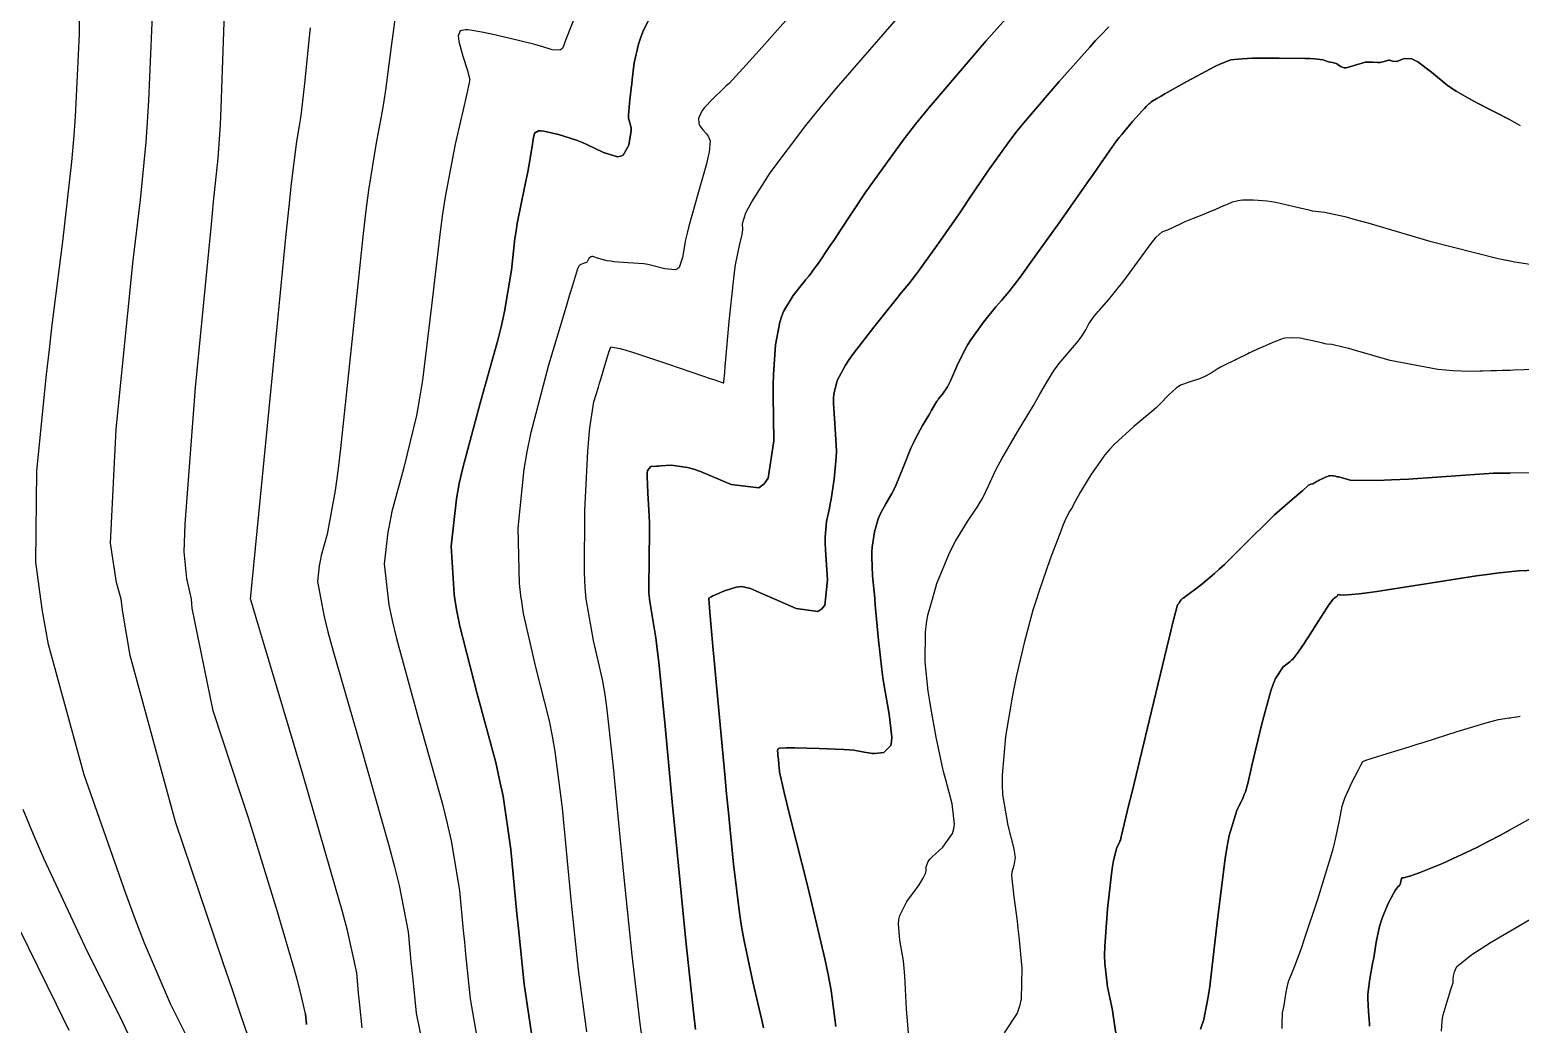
# Model space of a CAD drawing. Header units: metres. Extents: x 837476 to 838477, y 1189012 to 1191014.
# Drawn here: x 837810.4 to 837875.4, y 1189981.5 to 1190024.8 of the extents above; entities that cross this region are included whole.
import ezdxf

# ---------------------------------------------------------------- set-up
doc = ezdxf.new("R2010")
doc.units = ezdxf.units.M
doc.header["$LTSCALE"] = 0.3
doc.layers.add('COTAS 10', color=1, linetype='Continuous')
doc.layers.add('COTAS INT', color=252, linetype='Continuous')

msp = doc.modelspace()

# ---------------------------------------------------------------- linework, layer by layer
at = {"layer": 'COTAS 10'}
for points in [[(837817.291, 1189980.74), (837816.498, 1189982.338), (837815.36, 1189984.986), (837814.967, 1189986.007), (837814.541, 1189987.154), (837812.723, 1189992.338), (837811.168, 1189998.022), (837810.908, 1189999.485), (837810.84, 1190000), (837810.626, 1190001.619), (837810.662, 1190005.6), (837811.091, 1190009.802), (837811.213, 1190010.9), (837811.337, 1190011.97), (837811.792, 1190015.6), (837812.187, 1190019.084), (837812.273, 1190020.062), (837812.348, 1190021.046), (837812.531, 1190024.649), (837812.516, 1190028.348)], [(837834.205, 1190025.592), (837833.732, 1190024.42), (837833.609, 1190024.057), (837833.551, 1190023.999), (837833.483, 1190023.96), (837833.147, 1190023.977), (837832.684, 1190024.12), (837832.536, 1190024.162), (837832.379, 1190024.204), (837831.736, 1190024.362), (837831.057, 1190024.52), (837830.876, 1190024.562), (837830.698, 1190024.603), (837830.081, 1190024.743), (837829.571, 1190024.834), (837829.461, 1190024.844), (837829.363, 1190024.847), (837829.122, 1190024.804), (837829.047, 1190024.58), (837829.054, 1190024.47), (837829.073, 1190024.339), (837829.244, 1190023.693), (837829.443, 1190023.061), (837829.48, 1190022.939), (837829.509, 1190022.84), (837829.549, 1190022.674), (837829.538, 1190022.643), (837829.534, 1190022.628), (837829.531, 1190022.612), (837829.52, 1190022.529), (837829.42, 1190022.059), (837829.361, 1190021.798), (837829.289, 1190021.48), (837828.914, 1190019.856), (837828.475, 1190017.561), (837828.361, 1190016.819), (837828.251, 1190016.031), (837827.884, 1190012.8), (837827.487, 1190009.561), (837827.358, 1190008.768), (837827.221, 1190008.02), (837826.659, 1190005.693), (837826.155, 1190003.82), (837826.055, 1190003.358), (837825.972, 1190002.92), (837825.815, 1190001.546), (837825.993, 1190000), (837826.02, 1189999.761), (837826.165, 1189999.064), (837826.349, 1189998.28), (837827.331, 1189994.717), (837828.351, 1189991.062), (837828.559, 1189990.22), (837828.735, 1189989.451), (837829.1, 1189987.287), (837829.263, 1189985.539), (837829.313, 1189985.033), (837829.363, 1189984.516), (837829.56, 1189982.569), (837829.945, 1189980.389)], [(837834.205, 1190025.592), (837833.732, 1190024.42), (837833.609, 1190024.057), (837833.551, 1190023.999), (837833.483, 1190023.96), (837833.147, 1190023.977), (837832.684, 1190024.12), (837832.536, 1190024.162), (837832.379, 1190024.204), (837831.736, 1190024.362), (837831.057, 1190024.52), (837830.876, 1190024.562), (837830.698, 1190024.603), (837830.081, 1190024.743), (837829.571, 1190024.834), (837829.461, 1190024.844), (837829.363, 1190024.847), (837829.122, 1190024.804), (837829.047, 1190024.58), (837829.054, 1190024.47), (837829.073, 1190024.339), (837829.244, 1190023.693), (837829.443, 1190023.061), (837829.48, 1190022.939), (837829.509, 1190022.84), (837829.549, 1190022.674), (837829.538, 1190022.643), (837829.534, 1190022.628), (837829.531, 1190022.612), (837829.52, 1190022.529), (837829.42, 1190022.059), (837829.361, 1190021.798), (837829.289, 1190021.48), (837828.914, 1190019.856), (837828.475, 1190017.561), (837828.361, 1190016.819), (837828.251, 1190016.031), (837827.884, 1190012.8), (837827.487, 1190009.561), (837827.358, 1190008.768), (837827.221, 1190008.02), (837826.659, 1190005.693), (837826.155, 1190003.82), (837826.055, 1190003.358), (837825.972, 1190002.92), (837825.815, 1190001.546), (837825.993, 1190000), (837826.02, 1189999.761), (837826.165, 1189999.064), (837826.349, 1189998.28), (837827.331, 1189994.717), (837828.351, 1189991.062), (837828.559, 1189990.22), (837828.735, 1189989.451), (837829.1, 1189987.287), (837829.263, 1189985.539), (837829.313, 1189985.033), (837829.363, 1189984.516), (837829.56, 1189982.569), (837829.945, 1189980.389)], [(837857.419, 1190024.975), (837857.056, 1190024.601), (837856.845, 1190024.37), (837856.587, 1190024.084), (837855.258, 1190022.593), (837853.782, 1190020.867), (837853.431, 1190020.433), (837853.105, 1190020.017), (837852.139, 1190018.675), (837851.323, 1190017.454), (837851.093, 1190017.115), (837850.86, 1190016.775), (837850.002, 1190015.545), (837849.271, 1190014.52), (837849.119, 1190014.309), (837848.988, 1190014.131), (837848.696, 1190013.754), (837848.369, 1190013.362), (837848.217, 1190013.174), (837848.038, 1190012.953), (837847.168, 1190011.867), (837846.287, 1190010.716), (837846.102, 1190010.452), (837845.941, 1190010.213), (837845.572, 1190009.548), (837845.432, 1190008.951), (837845.415, 1190008.755), (837845.409, 1190008.545), (837845.466, 1190007.673), (837845.536, 1190006.714), (837845.538, 1190006.449), (837845.531, 1190006.184), (837845.441, 1190005.231), (837845.306, 1190004.37), (837845.27, 1190004.164), (837845.235, 1190003.972), (837845.114, 1190003.395), (837845.049, 1190002.708), (837845.05, 1190002.448), (837845.057, 1190002.157), (837845.151, 1190000.85), (837845.058, 1190000), (837845.03, 1189999.74), (837844.903, 1189999.574), (837844.734, 1189999.468), (837843.788, 1189999.595), (837842.854, 1190000), (837842.746, 1190000.047), (837842.517, 1190000.147), (837842.314, 1190000.236), (837841.797, 1190000.465), (837841.411, 1190000.547), (837841.291, 1190000.543), (837841.164, 1190000.527), (837840.661, 1190000.372), (837840.225, 1190000.181), (837840.143, 1190000.141), (837840.076, 1190000.108), (837839.972, 1190000.039), (837839.975, 1190000), (837839.988, 1189999.851), (837840.009, 1189999.613), (837840.067, 1189998.939), (837840.17, 1189997.779), (837840.209, 1189997.341), (837840.253, 1189996.853), (837840.451, 1189994.671), (837840.683, 1189992.187), (837840.748, 1189991.509), (837840.814, 1189990.835), (837841.055, 1189988.435), (837841.333, 1189986.204), (837841.422, 1189985.636), (837841.516, 1189985.09), (837841.899, 1189983.298), (837842.236, 1189981.88), (837842.302, 1189981.57), (837842.355, 1189981.296)], [(837842.355, 1189981.296), (837842.302, 1189981.57), (837842.236, 1189981.88), (837841.899, 1189983.298), (837841.516, 1189985.09), (837841.422, 1189985.636), (837841.333, 1189986.204), (837841.055, 1189988.435), (837840.814, 1189990.835), (837840.748, 1189991.509), (837840.683, 1189992.187), (837840.451, 1189994.671), (837840.253, 1189996.853), (837840.209, 1189997.341), (837840.17, 1189997.779), (837840.067, 1189998.939), (837840.009, 1189999.613), (837839.988, 1189999.851), (837839.975, 1190000), (837839.972, 1190000.039), (837840.076, 1190000.108), (837840.143, 1190000.141), (837840.225, 1190000.181), (837840.661, 1190000.372), (837841.164, 1190000.527), (837841.291, 1190000.543), (837841.411, 1190000.547), (837841.797, 1190000.465), (837842.314, 1190000.236), (837842.517, 1190000.147), (837842.746, 1190000.047), (837842.854, 1190000), (837843.788, 1189999.595), (837844.734, 1189999.468), (837844.903, 1189999.574), (837845.03, 1189999.74), (837845.058, 1190000), (837845.151, 1190000.85), (837845.057, 1190002.157), (837845.05, 1190002.448), (837845.049, 1190002.708), (837845.114, 1190003.395), (837845.235, 1190003.972), (837845.27, 1190004.164), (837845.306, 1190004.37), (837845.441, 1190005.231), (837845.531, 1190006.184), (837845.538, 1190006.449), (837845.536, 1190006.714), (837845.466, 1190007.673), (837845.409, 1190008.545), (837845.415, 1190008.755), (837845.432, 1190008.951), (837845.572, 1190009.548), (837845.941, 1190010.213), (837846.102, 1190010.452), (837846.287, 1190010.716), (837847.168, 1190011.867), (837848.038, 1190012.953), (837848.217, 1190013.174), (837848.369, 1190013.362), (837848.696, 1190013.754), (837848.988, 1190014.131), (837849.119, 1190014.309), (837849.271, 1190014.52), (837850.002, 1190015.545), (837850.86, 1190016.775), (837851.093, 1190017.115), (837851.323, 1190017.454), (837852.139, 1190018.675), (837853.105, 1190020.017), (837853.431, 1190020.433), (837853.782, 1190020.867), (837855.258, 1190022.593), (837856.587, 1190024.084), (837856.845, 1190024.37), (837857.056, 1190024.601), (837857.419, 1190024.975)], [(837876.051, 1190001.27), (837875.292, 1190001.234), (837874.33, 1190001.139), (837873.922, 1190001.084), (837873.453, 1190001.017), (837871.25, 1190000.672), (837869.119, 1190000.336), (837868.696, 1190000.275), (837868.345, 1190000.228), (837867.679, 1190000.171), (837867.52, 1190000.194), (837867.488, 1190000.197), (837867.462, 1190000.198), (837867.415, 1190000.19), (837867.403, 1190000.17), (837867.399, 1190000.164), (837867.395, 1190000.159), (837867.378, 1190000.137), (837867.349, 1190000.11), (837867.337, 1190000.101), (837867.323, 1190000.091), (837867.257, 1190000.049), (837867.215, 1190000), (837867.257, 1190000.049), (837867.323, 1190000.091), (837867.337, 1190000.101), (837867.349, 1190000.11), (837867.378, 1190000.137), (837867.395, 1190000.159), (837867.399, 1190000.164), (837867.403, 1190000.17), (837867.415, 1190000.19), (837867.462, 1190000.198), (837867.488, 1190000.197), (837867.52, 1190000.194), (837867.679, 1190000.171), (837868.345, 1190000.228), (837868.696, 1190000.275), (837869.119, 1190000.336), (837871.25, 1190000.672), (837873.453, 1190001.017), (837873.922, 1190001.084), (837874.33, 1190001.139), (837875.292, 1190001.234), (837876.051, 1190001.27)], [(837861.428, 1189981.239), (837861.567, 1189981.657), (837861.759, 1189982.648), (837861.823, 1189983.096), (837861.892, 1189983.619), (837862.181, 1189986.137), (837862.501, 1189988.68), (837862.59, 1189989.219), (837862.679, 1189989.687), (837863.003, 1189990.779), (837863.276, 1189991.341), (837863.333, 1189991.474), (837863.382, 1189991.598), (837863.493, 1189991.962), (837863.382, 1189991.598), (837863.333, 1189991.474), (837863.276, 1189991.341), (837863.003, 1189990.779), (837862.679, 1189989.687), (837862.59, 1189989.219), (837862.501, 1189988.68), (837862.181, 1189986.137), (837861.892, 1189983.619), (837861.823, 1189983.096), (837861.759, 1189982.648), (837861.567, 1189981.657), (837861.428, 1189981.239)]]:
    msp.add_lwpolyline(points, dxfattribs=at)
msp.add_lwpolyline([(837863.493, 1189991.962), (837863.621, 1189992.544), (837863.681, 1189992.804), (837863.752, 1189993.108), (837864.099, 1189994.565), (837864.495, 1189996.003), (837864.598, 1189996.295), (837864.697, 1189996.54), (837865.032, 1189997.044), (837865.324, 1189997.266), (837865.396, 1189997.334), (837865.466, 1189997.405), (837865.687, 1189997.684), (837865.94, 1189998.072), (837866.029, 1189998.211), (837866.127, 1189998.363), (837866.549, 1189999.028), (837866.947, 1189999.643), (837867.03, 1189999.764), (837867.101, 1189999.865), (837867.215, 1190000), (837867.101, 1189999.865), (837867.03, 1189999.764), (837866.947, 1189999.643), (837866.549, 1189999.028), (837866.127, 1189998.363), (837866.029, 1189998.211), (837865.94, 1189998.072), (837865.687, 1189997.684), (837865.466, 1189997.405), (837865.396, 1189997.334), (837865.324, 1189997.266), (837865.032, 1189997.044), (837864.697, 1189996.54), (837864.598, 1189996.295), (837864.495, 1189996.003), (837864.099, 1189994.565), (837863.752, 1189993.108), (837863.681, 1189992.804), (837863.621, 1189992.544)], close=True, dxfattribs=at)
at = {"layer": 'COTAS INT'}
for points in [[(837846.458, 1190028.768), (837842.967, 1190024.836), (837842.297, 1190024.084), (837841.754, 1190023.477), (837840.863, 1190022.5), (837840.724, 1190022.385), (837840.656, 1190022.322), (837840.574, 1190022.245), (837840.174, 1190021.857), (837839.779, 1190021.432), (837839.702, 1190021.332), (837839.638, 1190021.24), (837839.523, 1190020.973), (837839.538, 1190020.767), (837839.556, 1190020.713), (837839.58, 1190020.661), (837839.718, 1190020.485), (837839.873, 1190020.308), (837839.909, 1190020.255), (837839.941, 1190020.201), (837840.028, 1190019.993), (837839.988, 1190019.504), (837839.939, 1190019.274), (837839.874, 1190019.002), (837839.502, 1190017.676), (837839.107, 1190016.281), (837839.027, 1190015.965), (837838.96, 1190015.679), (837838.825, 1190014.904), (837838.677, 1190014.478), (837838.602, 1190014.413), (837838.512, 1190014.371), (837838.063, 1190014.41), (837837.486, 1190014.567), (837837.314, 1190014.599), (837837.138, 1190014.626), (837836.459, 1190014.681), (837835.829, 1190014.724), (837835.682, 1190014.743), (837835.548, 1190014.765), (837835.166, 1190014.872), (837834.917, 1190014.947), (837834.867, 1190014.95), (837834.825, 1190014.945), (837834.742, 1190014.86), (837834.687, 1190014.744), (837834.663, 1190014.718), (837834.635, 1190014.696), (837834.501, 1190014.641), (837834.366, 1190014.584), (837834.336, 1190014.561), (837834.311, 1190014.535), (837834.246, 1190014.415), (837834.026, 1190013.685), (837833.902, 1190013.275), (837833.751, 1190012.775), (837832.977, 1190010.217), (837832.193, 1190007.211), (837832.036, 1190006.428), (837831.905, 1190005.667), (837831.645, 1190003.097), (837831.707, 1190000.689), (837831.779, 1190000.031), (837831.783, 1190000), (837831.873, 1189999.376), (837832.41, 1189997.04), (837833.009, 1189994.687), (837833.143, 1189994.022), (837833.263, 1189993.351), (837833.582, 1189990.877), (837833.827, 1189988.268), (837833.9, 1189987.512), (837833.976, 1189986.741), (837834.269, 1189983.834), (837834.633, 1189981.125)], [(837846.458, 1190028.768), (837842.967, 1190024.836), (837842.297, 1190024.084), (837841.754, 1190023.477), (837840.863, 1190022.5), (837840.724, 1190022.385), (837840.656, 1190022.322), (837840.574, 1190022.245), (837840.174, 1190021.857), (837839.779, 1190021.432), (837839.702, 1190021.332), (837839.638, 1190021.24), (837839.523, 1190020.973), (837839.538, 1190020.767), (837839.556, 1190020.713), (837839.58, 1190020.661), (837839.718, 1190020.485), (837839.873, 1190020.308), (837839.909, 1190020.255), (837839.941, 1190020.201), (837840.028, 1190019.993), (837839.988, 1190019.504), (837839.939, 1190019.274), (837839.874, 1190019.002), (837839.502, 1190017.676), (837839.107, 1190016.281), (837839.027, 1190015.965), (837838.96, 1190015.679), (837838.825, 1190014.904), (837838.677, 1190014.478), (837838.602, 1190014.413), (837838.512, 1190014.371), (837838.063, 1190014.41), (837837.486, 1190014.567), (837837.314, 1190014.599), (837837.138, 1190014.626), (837836.459, 1190014.681), (837835.829, 1190014.724), (837835.682, 1190014.743), (837835.548, 1190014.765), (837835.166, 1190014.872), (837834.917, 1190014.947), (837834.867, 1190014.95), (837834.825, 1190014.945), (837834.742, 1190014.86), (837834.687, 1190014.744), (837834.663, 1190014.718), (837834.635, 1190014.696), (837834.501, 1190014.641), (837834.366, 1190014.584), (837834.336, 1190014.561), (837834.311, 1190014.535), (837834.246, 1190014.415), (837834.026, 1190013.685), (837833.902, 1190013.275), (837833.751, 1190012.775), (837832.977, 1190010.217), (837832.193, 1190007.211), (837832.036, 1190006.428), (837831.905, 1190005.667), (837831.645, 1190003.097), (837831.707, 1190000.689), (837831.779, 1190000.031), (837831.783, 1190000), (837831.873, 1189999.376), (837832.41, 1189997.04), (837833.009, 1189994.687), (837833.143, 1189994.022), (837833.263, 1189993.351), (837833.582, 1189990.877), (837833.827, 1189988.268), (837833.9, 1189987.512), (837833.976, 1189986.741), (837834.269, 1189983.834), (837834.633, 1189981.125)], [(837839.39, 1189981.23), (837839.32, 1189981.86), (837838.979, 1189985.1), (837838.588, 1189988.966), (837838.488, 1189989.991), (837838.39, 1189990.997), (837838.065, 1189994.467), (837837.791, 1189997.251), (837837.726, 1189997.825), (837837.666, 1189998.313), (837837.489, 1189999.363), (837837.385, 1190000), (837837.381, 1190000.025), (837837.365, 1190000.268), (837837.354, 1190000.538), (837837.366, 1190001.729), (837837.39, 1190003.002), (837837.386, 1190003.323), (837837.379, 1190003.631), (837837.316, 1190004.627), (837837.28, 1190005.358), (837837.289, 1190005.498), (837837.306, 1190005.611), (837837.439, 1190005.793), (837837.69, 1190005.805), (837837.782, 1190005.811), (837837.885, 1190005.818), (837838.336, 1190005.854), (837839.05, 1190005.749), (837839.318, 1190005.668), (837839.615, 1190005.565), (837840.943, 1190005.004), (837842.157, 1190004.866), (837842.383, 1190005.029), (837842.561, 1190005.28), (837842.805, 1190006.914), (837842.775, 1190008.896), (837842.78, 1190009.367), (837842.791, 1190009.804), (837842.877, 1190011.1), (837843.07, 1190012.083), (837843.149, 1190012.323), (837843.239, 1190012.549), (837843.652, 1190013.247), (837844.051, 1190013.745), (837844.131, 1190013.845), (837844.199, 1190013.928), (837844.332, 1190014.09), (837844.427, 1190014.212), (837844.469, 1190014.269), (837844.518, 1190014.337), (837844.753, 1190014.667), (837845.242, 1190015.386), (837845.451, 1190015.699), (837845.692, 1190016.061), (837846.828, 1190017.781), (837848.447, 1190020.029), (837848.992, 1190020.725), (837849.58, 1190021.453), (837852.053, 1190024.345), (837854.281, 1190026.844)], [(837854.281, 1190026.844), (837852.053, 1190024.345), (837849.58, 1190021.453), (837848.992, 1190020.725), (837848.447, 1190020.029), (837846.828, 1190017.781), (837845.692, 1190016.061), (837845.451, 1190015.699), (837845.242, 1190015.386), (837844.753, 1190014.667), (837844.518, 1190014.337), (837844.469, 1190014.269), (837844.427, 1190014.212), (837844.332, 1190014.09), (837844.199, 1190013.928), (837844.131, 1190013.845), (837844.051, 1190013.745), (837843.652, 1190013.247), (837843.239, 1190012.549), (837843.149, 1190012.323), (837843.07, 1190012.083), (837842.877, 1190011.1), (837842.791, 1190009.804), (837842.78, 1190009.367), (837842.775, 1190008.896), (837842.805, 1190006.914), (837842.561, 1190005.28), (837842.383, 1190005.029), (837842.157, 1190004.866), (837840.943, 1190005.004), (837839.615, 1190005.565), (837839.318, 1190005.668), (837839.05, 1190005.749), (837838.336, 1190005.854), (837837.885, 1190005.818), (837837.782, 1190005.811), (837837.69, 1190005.805), (837837.439, 1190005.793), (837837.306, 1190005.611), (837837.289, 1190005.498), (837837.28, 1190005.358), (837837.316, 1190004.627), (837837.379, 1190003.631), (837837.386, 1190003.323), (837837.39, 1190003.002), (837837.366, 1190001.729), (837837.354, 1190000.538), (837837.365, 1190000.268), (837837.381, 1190000.025), (837837.385, 1190000), (837837.489, 1189999.363), (837837.666, 1189998.313), (837837.726, 1189997.825), (837837.791, 1189997.251), (837838.065, 1189994.467), (837838.39, 1189990.997), (837838.488, 1189989.991), (837838.588, 1189988.966), (837838.979, 1189985.1), (837839.32, 1189981.86), (837839.39, 1189981.23)], [(837822.376, 1189981.903), (837822.165, 1189982.854), (837822.047, 1189983.299), (837821.902, 1189983.822), (837821.162, 1189986.365), (837820.177, 1189989.568), (837819.878, 1189990.508), (837819.567, 1189991.47), (837818.348, 1189995.133), (837817.444, 1189999.615), (837817.415, 1190000), (837817.208, 1190000.91), (837817.084, 1190002.061), (837817.127, 1190003.267), (837817.585, 1190009.236), (837818.16, 1190015.171), (837818.276, 1190016.355), (837818.375, 1190017.339), (837818.575, 1190019.236), (837818.671, 1190020.704), (837818.704, 1190021.418), (837818.738, 1190022.265), (837818.882, 1190026.434)], [(837820.066, 1189980.36), (837819.519, 1189981.988), (837819.193, 1189982.953), (837818.79, 1189984.141), (837816.705, 1189990.291), (837814.739, 1189997.543), (837814.412, 1189999.427), (837814.339, 1190000), (837814.145, 1190000.732), (837813.876, 1190002.443), (837814.123, 1190007.418), (837814.626, 1190012.486), (837814.745, 1190013.627), (837814.856, 1190014.655), (837815.184, 1190017.418), (837815.431, 1190019.938), (837815.49, 1190020.812), (837815.546, 1190021.762), (837815.716, 1190025.83)], [(837826.349, 1190025.833), (837826.12, 1190024.115), (837825.876, 1190022.211), (837825.805, 1190021.743), (837825.733, 1190021.3), (837825.459, 1190019.912), (837825.125, 1190017.84), (837825.015, 1190016.965), (837824.896, 1190015.96), (837824.405, 1190011.243), (837823.909, 1190006.568), (837823.788, 1190005.588), (837823.674, 1190004.745), (837823.321, 1190002.839), (837823.07, 1190001.905), (837823.02, 1190001.675), (837822.979, 1190001.457), (837822.9, 1190000.771), (837823.045, 1190000), (837823.177, 1189999.297), (837823.359, 1189998.581), (837823.587, 1189997.732), (837824.791, 1189993.556), (837826.023, 1189989.249), (837826.268, 1189988.318), (837826.471, 1189987.501), (837826.858, 1189985.492), (837826.982, 1189984.175), (837827.019, 1189983.793), (837827.057, 1189983.404), (837827.205, 1189981.936), (837827.602, 1189980.022)], [(837826.349, 1190025.833), (837826.12, 1190024.115), (837825.876, 1190022.211), (837825.805, 1190021.743), (837825.733, 1190021.3), (837825.459, 1190019.912), (837825.125, 1190017.84), (837825.015, 1190016.965), (837824.896, 1190015.96), (837824.405, 1190011.243), (837823.909, 1190006.568), (837823.788, 1190005.588), (837823.674, 1190004.745), (837823.321, 1190002.839), (837823.07, 1190001.905), (837823.02, 1190001.675), (837822.979, 1190001.457), (837822.9, 1190000.771), (837823.045, 1190000), (837823.177, 1189999.297), (837823.359, 1189998.581), (837823.587, 1189997.732), (837824.791, 1189993.556), (837826.023, 1189989.249), (837826.268, 1189988.318), (837826.471, 1189987.501), (837826.858, 1189985.492), (837826.982, 1189984.175), (837827.019, 1189983.793), (837827.057, 1189983.404), (837827.205, 1189981.936), (837827.602, 1189980.022)], [(837837.627, 1190025.819), (837837.101, 1190024.748), (837836.994, 1190024.48), (837836.903, 1190024.224), (837836.713, 1190023.402), (837836.633, 1190022.682), (837836.612, 1190022.49), (837836.591, 1190022.302), (837836.517, 1190021.649), (837836.477, 1190021.125), (837836.477, 1190021.018), (837836.481, 1190020.928), (837836.538, 1190020.738), (837836.583, 1190020.546), (837836.581, 1190020.454), (837836.572, 1190020.345), (837836.485, 1190019.813), (837836.237, 1190019.375), (837836.126, 1190019.325), (837835.997, 1190019.306), (837835.378, 1190019.497), (837834.629, 1190019.857), (837834.418, 1190019.944), (837834.206, 1190020.026), (837833.424, 1190020.278), (837832.78, 1190020.418), (837832.654, 1190020.43), (837832.551, 1190020.43), (837832.366, 1190020.33), (837832.318, 1190020.068), (837832.301, 1190019.965), (837832.282, 1190019.848), (837832.197, 1190019.318), (837832.08, 1190018.649), (837832.04, 1190018.445), (837831.996, 1190018.233), (837831.812, 1190017.399), (837831.618, 1190016.393), (837831.568, 1190016.072), (837831.52, 1190015.733), (837831.363, 1190014.356), (837831.065, 1190012.555), (837830.929, 1190011.949), (837830.769, 1190011.295), (837829.997, 1190008.547), (837829.241, 1190005.734), (837829.09, 1190005.041), (837828.966, 1190004.384), (837828.73, 1190002.321), (837828.864, 1190000.225), (837828.9, 1190000), (837828.972, 1189999.548), (837829.111, 1189998.828), (837829.87, 1189995.878), (837830.68, 1189992.875), (837830.851, 1189992.121), (837830.999, 1189991.401), (837831.341, 1189989.082), (837831.545, 1189986.904), (837831.606, 1189986.272), (837831.67, 1189985.629), (837831.915, 1189983.201), (837832.289, 1189980.757)], [(837832.289, 1189980.757), (837831.915, 1189983.201), (837831.67, 1189985.629), (837831.606, 1189986.272), (837831.545, 1189986.904), (837831.341, 1189989.082), (837830.999, 1189991.401), (837830.851, 1189992.121), (837830.68, 1189992.875), (837829.87, 1189995.878), (837829.111, 1189998.828), (837828.972, 1189999.548), (837828.9, 1190000), (837828.864, 1190000.225), (837828.73, 1190002.321), (837828.966, 1190004.384), (837829.09, 1190005.041), (837829.241, 1190005.734), (837829.997, 1190008.547), (837830.769, 1190011.295), (837830.929, 1190011.949), (837831.065, 1190012.555), (837831.363, 1190014.356), (837831.52, 1190015.733), (837831.568, 1190016.072), (837831.618, 1190016.393), (837831.812, 1190017.399), (837831.996, 1190018.233), (837832.04, 1190018.445), (837832.08, 1190018.649), (837832.197, 1190019.318), (837832.282, 1190019.848), (837832.301, 1190019.965), (837832.318, 1190020.068), (837832.366, 1190020.33), (837832.551, 1190020.43), (837832.654, 1190020.43), (837832.78, 1190020.418), (837833.424, 1190020.278), (837834.206, 1190020.026), (837834.418, 1190019.944), (837834.629, 1190019.857), (837835.378, 1190019.497), (837835.997, 1190019.306), (837836.126, 1190019.325), (837836.237, 1190019.375), (837836.485, 1190019.813), (837836.572, 1190020.345), (837836.581, 1190020.454), (837836.583, 1190020.546), (837836.538, 1190020.738), (837836.481, 1190020.928), (837836.477, 1190021.018), (837836.477, 1190021.125), (837836.517, 1190021.649), (837836.591, 1190022.302), (837836.612, 1190022.49), (837836.633, 1190022.682), (837836.713, 1190023.402), (837836.903, 1190024.224), (837836.994, 1190024.48), (837837.101, 1190024.748), (837837.627, 1190025.819)], [(837837.071, 1189980.854), (837836.976, 1189981.493), (837836.624, 1189984.467), (837836.282, 1189987.853), (837836.194, 1189988.752), (837836.108, 1189989.633), (837835.823, 1189992.672), (837835.527, 1189995.301), (837835.434, 1189995.924), (837835.337, 1189996.5), (837834.949, 1189998.201), (837834.635, 1189999.924), (837834.629, 1190000), (837834.585, 1190000.514), (837834.551, 1190001.154), (837834.56, 1190003.872), (837834.691, 1190006.446), (837834.734, 1190006.995), (837834.779, 1190007.472), (837834.964, 1190008.605), (837835.16, 1190009.257), (837835.212, 1190009.431), (837835.263, 1190009.603), (837835.441, 1190010.2), (837835.586, 1190010.678), (837835.617, 1190010.775), (837835.643, 1190010.855), (837835.707, 1190011.017), (837836.108, 1190010.938), (837836.348, 1190010.867), (837836.644, 1190010.775), (837838.177, 1190010.267), (837839.703, 1190009.747), (837839.995, 1190009.648), (837840.23, 1190009.568), (837840.605, 1190009.442), (837840.611, 1190009.441), (837840.614, 1190009.441), (837840.622, 1190009.438), (837840.628, 1190009.437), (837840.63, 1190009.439), (837840.631, 1190009.447), (837840.631, 1190009.467), (837840.633, 1190009.483), (837840.67, 1190009.898), (837840.693, 1190010.153), (837840.721, 1190010.469), (837840.868, 1190012.117), (837841.046, 1190013.869), (837841.095, 1190014.251), (837841.142, 1190014.587), (837841.31, 1190015.43), (837841.431, 1190015.911), (837841.448, 1190016.021), (837841.459, 1190016.12), (837841.442, 1190016.392), (837841.589, 1190016.854), (837841.703, 1190017.074), (837841.849, 1190017.333), (837842.644, 1190018.598), (837844.206, 1190020.674), (837844.836, 1190021.445), (837845.551, 1190022.301), (837848.849, 1190026.098)], [(837837.071, 1189980.854), (837836.976, 1189981.493), (837836.624, 1189984.467), (837836.282, 1189987.853), (837836.194, 1189988.752), (837836.108, 1189989.633), (837835.823, 1189992.672), (837835.527, 1189995.301), (837835.434, 1189995.924), (837835.337, 1189996.5), (837834.949, 1189998.201), (837834.635, 1189999.924), (837834.629, 1190000), (837834.585, 1190000.514), (837834.551, 1190001.154), (837834.56, 1190003.872), (837834.691, 1190006.446), (837834.734, 1190006.995), (837834.779, 1190007.472), (837834.964, 1190008.605), (837835.16, 1190009.257), (837835.212, 1190009.431), (837835.263, 1190009.603), (837835.441, 1190010.2), (837835.586, 1190010.678), (837835.617, 1190010.775), (837835.643, 1190010.855), (837835.707, 1190011.017), (837836.108, 1190010.938), (837836.348, 1190010.867), (837836.644, 1190010.775), (837838.177, 1190010.267), (837839.703, 1190009.747), (837839.995, 1190009.648), (837840.23, 1190009.568), (837840.605, 1190009.442), (837840.611, 1190009.441), (837840.614, 1190009.441), (837840.622, 1190009.438), (837840.628, 1190009.437), (837840.63, 1190009.439), (837840.631, 1190009.447), (837840.631, 1190009.467), (837840.633, 1190009.483), (837840.67, 1190009.898), (837840.693, 1190010.153), (837840.721, 1190010.469), (837840.868, 1190012.117), (837841.046, 1190013.869), (837841.095, 1190014.251), (837841.142, 1190014.587), (837841.31, 1190015.43), (837841.431, 1190015.911), (837841.448, 1190016.021), (837841.459, 1190016.12), (837841.442, 1190016.392), (837841.589, 1190016.854), (837841.703, 1190017.074), (837841.849, 1190017.333), (837842.644, 1190018.598), (837844.206, 1190020.674), (837844.836, 1190021.445), (837845.551, 1190022.301), (837848.849, 1190026.098)], [(837824.851, 1189981.303), (837824.751, 1189982.291), (837824.725, 1189982.554), (837824.7, 1189982.811), (837824.617, 1189983.697), (837824.208, 1189985.547), (837823.978, 1189986.411), (837823.697, 1189987.428), (837822.259, 1189992.37), (837820.563, 1189998.062), (837820.343, 1189998.798), (837819.992, 1189999.976), (837819.989, 1190000), (837820.936, 1190009.783), (837821.545, 1190015.925), (837821.67, 1190017.135), (837821.777, 1190018.133), (837822.004, 1190019.968), (837822.124, 1190020.65), (837822.163, 1190020.921), (837822.204, 1190021.228), (837822.373, 1190022.636), (837822.549, 1190024.396), (837822.594, 1190024.926)], [(837845.52, 1189981.361), (837845.317, 1189982.926), (837845.197, 1189983.546), (837845.05, 1189984.246), (837844.288, 1189987.446), (837843.527, 1189990.483), (837843.38, 1189991.08), (837843.261, 1189991.572), (837843.06, 1189992.467), (837843.039, 1189992.675), (837843.033, 1189992.734), (837843.027, 1189992.792), (837843.007, 1189993.008), (837842.99, 1189993.198), (837842.986, 1189993.24), (837842.983, 1189993.279), (837842.974, 1189993.381), (837842.982, 1189993.445), (837842.989, 1189993.46), (837842.998, 1189993.472), (837843.051, 1189993.505), (837843.357, 1189993.516), (837843.526, 1189993.515), (837843.733, 1189993.513), (837844.784, 1189993.488), (837845.869, 1189993.442), (837846.098, 1189993.426), (837846.294, 1189993.408), (837846.744, 1189993.331), (837847.025, 1189993.276), (837847.116, 1189993.271), (837847.213, 1189993.272), (837847.609, 1189993.315), (837847.909, 1189993.616), (837847.944, 1189993.779), (837847.959, 1189993.977), (837847.841, 1189994.982), (837847.616, 1189996.227), (837847.564, 1189996.577), (837847.515, 1189996.928), (837847.374, 1189998.217), (837847.265, 1189999.439), (837847.237, 1189999.749), (837847.214, 1190000), (837847.21, 1190000.046), (837847.119, 1190001.017), (837847.079, 1190001.854), (837847.084, 1190002.067), (837847.096, 1190002.272), (837847.197, 1190002.944), (837847.363, 1190003.507), (837847.416, 1190003.643), (837847.471, 1190003.771), (837847.697, 1190004.162), (837847.961, 1190004.61), (837848.041, 1190004.774), (837848.125, 1190004.955), (837848.45, 1190005.75), (837848.79, 1190006.583), (837848.882, 1190006.787), (837848.973, 1190006.98), (837849.295, 1190007.579), (837849.566, 1190008.033), (837849.626, 1190008.134), (837849.678, 1190008.224), (837849.812, 1190008.461), (837849.921, 1190008.637), (837849.958, 1190008.689), (837849.998, 1190008.743), (837850.171, 1190008.946), (837850.385, 1190009.262), (837850.451, 1190009.386), (837850.52, 1190009.525), (837850.798, 1190010.162), (837851.156, 1190010.906), (837851.277, 1190011.114), (837851.408, 1190011.322), (837851.956, 1190012.081), (837852.496, 1190012.75), (837852.621, 1190012.902), (837852.735, 1190013.04), (837853.059, 1190013.417), (837853.549, 1190014.051), (837853.769, 1190014.35), (837854.025, 1190014.702), (837855.251, 1190016.423), (837856.478, 1190018.165), (837856.734, 1190018.531), (837856.955, 1190018.847), (837857.451, 1190019.57), (837857.764, 1190020.006), (837857.869, 1190020.14), (837857.983, 1190020.281), (837858.462, 1190020.841), (837858.893, 1190021.325), (837858.977, 1190021.417), (837859.045, 1190021.492), (837859.163, 1190021.613), (837859.182, 1190021.621), (837859.188, 1190021.624), (837859.194, 1190021.628), (837859.219, 1190021.644), (837859.244, 1190021.664), (837859.25, 1190021.671), (837859.255, 1190021.677), (837859.274, 1190021.701), (837859.523, 1190021.852), (837859.673, 1190021.939), (837859.86, 1190022.045), (837860.83, 1190022.587), (837861.853, 1190023.138), (837862.074, 1190023.25), (837862.267, 1190023.343), (837862.738, 1190023.529), (837863.24, 1190023.584), (837863.453, 1190023.594), (837863.698, 1190023.602), (837864.851, 1190023.612), (837865.975, 1190023.596), (837866.202, 1190023.588), (837866.392, 1190023.578), (837866.774, 1190023.529), (837866.922, 1190023.475), (837866.965, 1190023.462), (837867.009, 1190023.45), (837867.175, 1190023.415), (837867.334, 1190023.37), (837867.373, 1190023.353), (837867.411, 1190023.332), (837867.531, 1190023.24), (837867.694, 1190023.183), (837867.759, 1190023.185), (837867.832, 1190023.194), (837868.166, 1190023.294), (837868.522, 1190023.407), (837868.608, 1190023.425), (837868.69, 1190023.437), (837868.943, 1190023.435), (837869.151, 1190023.416), (837869.204, 1190023.418), (837869.256, 1190023.423), (837869.426, 1190023.468), (837869.58, 1190023.51), (837869.621, 1190023.513), (837869.661, 1190023.513), (837869.799, 1190023.482), (837869.957, 1190023.465), (837870.009, 1190023.474), (837870.065, 1190023.488), (837870.298, 1190023.586), (837870.639, 1190023.577), (837870.762, 1190023.524), (837870.898, 1190023.448), (837871.495, 1190022.991), (837872.183, 1190022.435), (837872.376, 1190022.297), (837872.57, 1190022.166), (837873.281, 1190021.752), (837873.958, 1190021.407), (837874.131, 1190021.32), (837874.297, 1190021.236), (837874.847, 1190020.964), (837874.923, 1190020.921)], [(837875.378, 1190020.65), (837875.283, 1190020.717), (837874.847, 1190020.964), (837874.297, 1190021.236), (837874.131, 1190021.32), (837873.958, 1190021.407), (837873.281, 1190021.752), (837872.57, 1190022.166), (837872.376, 1190022.297), (837872.183, 1190022.435), (837871.495, 1190022.991), (837870.898, 1190023.448), (837870.762, 1190023.524), (837870.639, 1190023.577), (837870.298, 1190023.586), (837870.065, 1190023.488), (837870.009, 1190023.474), (837869.957, 1190023.465), (837869.799, 1190023.482), (837869.661, 1190023.513), (837869.621, 1190023.513), (837869.58, 1190023.51), (837869.426, 1190023.468), (837869.256, 1190023.423), (837869.204, 1190023.418), (837869.151, 1190023.416), (837868.943, 1190023.435), (837868.69, 1190023.437), (837868.608, 1190023.425), (837868.522, 1190023.407), (837868.166, 1190023.294), (837867.832, 1190023.194), (837867.759, 1190023.185), (837867.694, 1190023.183), (837867.531, 1190023.24), (837867.411, 1190023.332), (837867.373, 1190023.353), (837867.334, 1190023.37), (837867.175, 1190023.415), (837867.009, 1190023.45), (837866.965, 1190023.462), (837866.922, 1190023.475), (837866.774, 1190023.529), (837866.392, 1190023.578), (837866.202, 1190023.588), (837865.975, 1190023.596), (837864.851, 1190023.612), (837863.698, 1190023.602), (837863.453, 1190023.594), (837863.24, 1190023.584), (837862.738, 1190023.529), (837862.267, 1190023.343), (837862.074, 1190023.25), (837861.853, 1190023.138), (837860.83, 1190022.587), (837859.86, 1190022.045), (837859.673, 1190021.939), (837859.523, 1190021.852), (837859.274, 1190021.701), (837859.255, 1190021.677), (837859.25, 1190021.671), (837859.244, 1190021.664), (837859.219, 1190021.644), (837859.194, 1190021.628), (837859.188, 1190021.624), (837859.182, 1190021.621), (837859.163, 1190021.613), (837859.045, 1190021.492), (837858.977, 1190021.417), (837858.893, 1190021.325), (837858.462, 1190020.841), (837857.983, 1190020.281), (837857.869, 1190020.14), (837857.764, 1190020.006), (837857.451, 1190019.57), (837856.955, 1190018.847), (837856.734, 1190018.531), (837856.478, 1190018.165), (837855.251, 1190016.423), (837854.025, 1190014.702), (837853.769, 1190014.35), (837853.549, 1190014.051), (837853.059, 1190013.417), (837852.735, 1190013.04), (837852.621, 1190012.902), (837852.496, 1190012.75), (837851.956, 1190012.081), (837851.408, 1190011.322), (837851.277, 1190011.114), (837851.156, 1190010.906), (837850.798, 1190010.162), (837850.52, 1190009.525), (837850.451, 1190009.386), (837850.385, 1190009.262), (837850.171, 1190008.946), (837849.998, 1190008.743), (837849.958, 1190008.689), (837849.921, 1190008.637), (837849.812, 1190008.461), (837849.678, 1190008.224), (837849.626, 1190008.134), (837849.566, 1190008.033), (837849.295, 1190007.579), (837848.973, 1190006.98), (837848.882, 1190006.787), (837848.79, 1190006.583), (837848.45, 1190005.75), (837848.125, 1190004.955), (837848.041, 1190004.774), (837847.961, 1190004.61), (837847.697, 1190004.162), (837847.471, 1190003.771), (837847.416, 1190003.643), (837847.363, 1190003.507), (837847.197, 1190002.944), (837847.096, 1190002.272), (837847.084, 1190002.067), (837847.079, 1190001.854), (837847.119, 1190001.017), (837847.21, 1190000.046), (837847.214, 1190000), (837847.237, 1189999.749), (837847.265, 1189999.439), (837847.374, 1189998.217), (837847.515, 1189996.928), (837847.564, 1189996.577), (837847.616, 1189996.227), (837847.841, 1189994.982), (837847.959, 1189993.977), (837847.944, 1189993.779), (837847.909, 1189993.616), (837847.609, 1189993.315), (837847.213, 1189993.272), (837847.116, 1189993.271), (837847.025, 1189993.276), (837846.744, 1189993.331), (837846.294, 1189993.408), (837846.098, 1189993.426), (837845.869, 1189993.442), (837844.784, 1189993.488), (837843.733, 1189993.513), (837843.526, 1189993.515), (837843.357, 1189993.516), (837843.051, 1189993.505), (837842.998, 1189993.472), (837842.989, 1189993.46), (837842.982, 1189993.445), (837842.974, 1189993.381), (837842.983, 1189993.279), (837842.986, 1189993.24), (837842.99, 1189993.198), (837843.007, 1189993.008), (837843.027, 1189992.792), (837843.033, 1189992.734), (837843.039, 1189992.675), (837843.06, 1189992.467), (837843.261, 1189991.572), (837843.38, 1189991.08), (837843.527, 1189990.483), (837844.288, 1189987.446), (837845.05, 1189984.246), (837845.197, 1189983.546), (837845.317, 1189982.926), (837845.52, 1189981.361)], [(837848.733, 1189980.561), (837848.596, 1189982.119), (837848.529, 1189983.565), (837848.5, 1189983.905), (837848.467, 1189984.218), (837848.31, 1189985.129), (837848.243, 1189985.837), (837848.268, 1189986.022), (837848.311, 1189986.202), (837848.619, 1189986.813), (837848.989, 1189987.321), (837849.07, 1189987.436), (837849.143, 1189987.54), (837849.327, 1189987.826), (837849.423, 1189988.033), (837849.439, 1189988.087), (837849.45, 1189988.141), (837849.452, 1189988.323), (837849.547, 1189988.562), (837849.617, 1189988.651), (837849.705, 1189988.749), (837850.181, 1189989.186), (837850.607, 1189989.78), (837850.665, 1189989.978), (837850.695, 1189990.19), (837850.587, 1189991.076), (837850.309, 1189992.118), (837850.233, 1189992.429), (837850.158, 1189992.749), (837849.889, 1189993.985), (837849.653, 1189995.279), (837849.599, 1189995.635), (837849.549, 1189995.991), (837849.407, 1189997.268), (837849.419, 1189998.565), (837849.466, 1189998.933), (837849.531, 1189999.305), (837849.731, 1190000), (837849.927, 1190000.681), (837850.446, 1190001.947), (837850.59, 1190002.25), (837850.734, 1190002.533), (837851.255, 1190003.384), (837851.712, 1190004.059), (837851.816, 1190004.231), (837851.91, 1190004.398), (837852.167, 1190004.945), (837852.48, 1190005.614), (837852.609, 1190005.856), (837852.756, 1190006.124), (837853.442, 1190007.297), (837854.135, 1190008.455), (837854.286, 1190008.713), (837854.42, 1190008.944), (837854.76, 1190009.548), (837855.038, 1190009.998), (837855.133, 1190010.13), (837855.236, 1190010.266), (837855.676, 1190010.785), (837856.089, 1190011.262), (837856.175, 1190011.371), (837856.249, 1190011.47), (837856.414, 1190011.746), (837856.516, 1190011.959), (837856.551, 1190012.018), (837856.588, 1190012.078), (837856.745, 1190012.295), (837856.955, 1190012.548), (837857.025, 1190012.63), (837857.101, 1190012.718), (837857.422, 1190013.081), (837857.836, 1190013.582), (837857.971, 1190013.757), (837858.115, 1190013.947), (837858.71, 1190014.768), (837859.267, 1190015.522), (837859.387, 1190015.671), (837859.493, 1190015.794), (837859.753, 1190016.022), (837859.937, 1190016.095), (837859.994, 1190016.12), (837860.055, 1190016.148), (837860.296, 1190016.263), (837860.578, 1190016.396), (837860.665, 1190016.434), (837860.755, 1190016.473), (837861.109, 1190016.618), (837861.49, 1190016.771), (837861.596, 1190016.815), (837861.703, 1190016.859), (837862.094, 1190017.023), (837862.444, 1190017.174), (837862.526, 1190017.209), (837862.6, 1190017.242), (837862.814, 1190017.339), (837863.058, 1190017.4), (837863.152, 1190017.411), (837863.258, 1190017.42), (837863.735, 1190017.429), (837864.334, 1190017.381), (837864.516, 1190017.354), (837864.705, 1190017.321), (837865.448, 1190017.152), (837866.141, 1190016.984), (837866.299, 1190016.952), (837866.442, 1190016.926), (837866.836, 1190016.886), (837867.722, 1190016.693), (837868.174, 1190016.571), (837868.717, 1190016.42), (837871.425, 1190015.627), (837874.41, 1190014.86), (837874.923, 1190014.763)], [(837848.733, 1189980.561), (837848.596, 1189982.119), (837848.529, 1189983.565), (837848.5, 1189983.905), (837848.467, 1189984.218), (837848.31, 1189985.129), (837848.243, 1189985.837), (837848.268, 1189986.022), (837848.311, 1189986.202), (837848.619, 1189986.813), (837848.989, 1189987.321), (837849.07, 1189987.436), (837849.143, 1189987.54), (837849.327, 1189987.826), (837849.423, 1189988.033), (837849.439, 1189988.087), (837849.45, 1189988.141), (837849.452, 1189988.323), (837849.547, 1189988.562), (837849.617, 1189988.651), (837849.705, 1189988.749), (837850.181, 1189989.186), (837850.607, 1189989.78), (837850.665, 1189989.978), (837850.695, 1189990.19), (837850.587, 1189991.076), (837850.309, 1189992.118), (837850.233, 1189992.429), (837850.158, 1189992.749), (837849.889, 1189993.985), (837849.653, 1189995.279), (837849.599, 1189995.635), (837849.549, 1189995.991), (837849.407, 1189997.268), (837849.419, 1189998.565), (837849.466, 1189998.933), (837849.531, 1189999.305), (837849.731, 1190000), (837849.927, 1190000.681), (837850.446, 1190001.947), (837850.59, 1190002.25), (837850.734, 1190002.533), (837851.255, 1190003.384), (837851.712, 1190004.059), (837851.816, 1190004.231), (837851.91, 1190004.398), (837852.167, 1190004.945), (837852.48, 1190005.614), (837852.609, 1190005.856), (837852.756, 1190006.124), (837853.442, 1190007.297), (837854.135, 1190008.455), (837854.286, 1190008.713), (837854.42, 1190008.944), (837854.76, 1190009.548), (837855.038, 1190009.998), (837855.133, 1190010.13), (837855.236, 1190010.266), (837855.676, 1190010.785), (837856.089, 1190011.262), (837856.175, 1190011.371), (837856.249, 1190011.47), (837856.414, 1190011.746), (837856.516, 1190011.959), (837856.551, 1190012.018), (837856.588, 1190012.078), (837856.745, 1190012.295), (837856.955, 1190012.548), (837857.025, 1190012.63), (837857.101, 1190012.718), (837857.422, 1190013.081), (837857.836, 1190013.582), (837857.971, 1190013.757), (837858.115, 1190013.947), (837858.71, 1190014.768), (837859.267, 1190015.522), (837859.387, 1190015.671), (837859.493, 1190015.794), (837859.753, 1190016.022), (837859.937, 1190016.095), (837859.994, 1190016.12), (837860.055, 1190016.148), (837860.296, 1190016.263), (837860.578, 1190016.396), (837860.665, 1190016.434), (837860.755, 1190016.473), (837861.109, 1190016.618), (837861.49, 1190016.771), (837861.596, 1190016.815), (837861.703, 1190016.859), (837862.094, 1190017.023), (837862.444, 1190017.174), (837862.526, 1190017.209), (837862.6, 1190017.242), (837862.814, 1190017.339), (837863.058, 1190017.4), (837863.152, 1190017.411), (837863.258, 1190017.42), (837863.735, 1190017.429), (837864.334, 1190017.381), (837864.516, 1190017.354), (837864.705, 1190017.321), (837865.448, 1190017.152), (837866.141, 1190016.984), (837866.299, 1190016.952), (837866.442, 1190016.926), (837866.836, 1190016.886), (837867.722, 1190016.693), (837868.174, 1190016.571), (837868.717, 1190016.42), (837871.425, 1190015.627), (837874.41, 1190014.86), (837875.127, 1190014.724), (837875.796, 1190014.623)], [(837874.923, 1190009.985), (837873.142, 1190009.933), (837872.437, 1190009.964), (837871.771, 1190010.019), (837869.69, 1190010.412), (837868.188, 1190010.852), (837867.887, 1190010.936), (837867.636, 1190011.003), (837867.145, 1190011.11), (837866.927, 1190011.133), (837866.847, 1190011.147), (837866.76, 1190011.165), (837866.375, 1190011.258), (837865.964, 1190011.352), (837865.859, 1190011.37), (837865.758, 1190011.385), (837865.426, 1190011.411), (837865.119, 1190011.387), (837865.034, 1190011.37), (837864.95, 1190011.349), (837864.643, 1190011.235), (837864.343, 1190011.097), (837864.262, 1190011.061), (837864.183, 1190011.025), (837863.902, 1190010.903), (837863.633, 1190010.782), (837863.559, 1190010.748), (837863.487, 1190010.713), (837862.971, 1190010.453), (837862.899, 1190010.417), (837862.826, 1190010.382), (837862.56, 1190010.258), (837862.291, 1190010.124), (837862.218, 1190010.083), (837862.144, 1190010.039), (837861.88, 1190009.866), (837861.581, 1190009.695), (837861.485, 1190009.653), (837861.384, 1190009.613), (837860.971, 1190009.487), (837860.556, 1190009.332), (837860.453, 1190009.273), (837860.354, 1190009.207), (837860.043, 1190008.912), (837859.638, 1190008.493), (837859.481, 1190008.35), (837859.305, 1190008.194), (837858.507, 1190007.53), (837857.657, 1190006.756), (837857.448, 1190006.53), (837857.251, 1190006.3), (837856.631, 1190005.427), (837856.184, 1190004.68), (837856.096, 1190004.528), (837856.022, 1190004.4), (837855.884, 1190004.139), (837855.831, 1190004.026), (837855.811, 1190003.992), (837855.79, 1190003.957), (837855.695, 1190003.817), (837855.503, 1190003.413), (837855.42, 1190003.21), (837855.324, 1190002.968), (837854.868, 1190001.765), (837854.364, 1190000.315), (837854.263, 1190000), (837854.237, 1189999.917), (837854.115, 1189999.52), (837853.724, 1189998.101), (837853.384, 1189996.616), (837853.295, 1189996.178), (837853.209, 1189995.728), (837852.919, 1189994.009), (837852.767, 1189992.322), (837852.769, 1189991.893), (837852.79, 1189991.481), (837853.022, 1189990.13), (837853.278, 1189989.105), (837853.314, 1189988.898), (837853.334, 1189988.725), (837853.281, 1189988.378), (837853.186, 1189988.09), (837853.181, 1189987.954), (837853.185, 1189987.793), (837853.275, 1189987.007), (837853.421, 1189985.955), (837853.46, 1189985.626), (837853.499, 1189985.28), (837853.634, 1189983.896), (837853.595, 1189982.556), (837853.524, 1189982.239), (837853.426, 1189981.944), (837852.855, 1189981.073)], [(837876.012, 1190010.016), (837873.142, 1190009.933), (837872.437, 1190009.964), (837871.771, 1190010.019), (837869.69, 1190010.412), (837868.188, 1190010.852), (837867.887, 1190010.936), (837867.636, 1190011.003), (837867.145, 1190011.11), (837866.927, 1190011.133), (837866.847, 1190011.147), (837866.76, 1190011.165), (837866.375, 1190011.258), (837865.964, 1190011.352), (837865.859, 1190011.37), (837865.758, 1190011.385), (837865.426, 1190011.411), (837865.119, 1190011.387), (837865.034, 1190011.37), (837864.95, 1190011.349), (837864.643, 1190011.235), (837864.343, 1190011.097), (837864.262, 1190011.061), (837864.183, 1190011.025), (837863.902, 1190010.903), (837863.633, 1190010.782), (837863.559, 1190010.748), (837863.487, 1190010.713), (837862.971, 1190010.453), (837862.899, 1190010.417), (837862.826, 1190010.382), (837862.56, 1190010.258), (837862.291, 1190010.124), (837862.218, 1190010.083), (837862.144, 1190010.039), (837861.88, 1190009.866), (837861.581, 1190009.695), (837861.485, 1190009.653), (837861.384, 1190009.613), (837860.971, 1190009.487), (837860.556, 1190009.332), (837860.453, 1190009.273), (837860.354, 1190009.207), (837860.043, 1190008.912), (837859.638, 1190008.493), (837859.481, 1190008.35), (837859.305, 1190008.194), (837858.507, 1190007.53), (837857.657, 1190006.756), (837857.448, 1190006.53), (837857.251, 1190006.3), (837856.631, 1190005.427), (837856.184, 1190004.68), (837856.096, 1190004.528), (837856.022, 1190004.4), (837855.884, 1190004.139), (837855.831, 1190004.026), (837855.811, 1190003.992), (837855.79, 1190003.957), (837855.695, 1190003.817), (837855.503, 1190003.413), (837855.42, 1190003.21), (837855.324, 1190002.968), (837854.868, 1190001.765), (837854.364, 1190000.315), (837854.263, 1190000), (837854.237, 1189999.917), (837854.115, 1189999.52), (837853.724, 1189998.101), (837853.384, 1189996.616), (837853.295, 1189996.178), (837853.209, 1189995.728), (837852.919, 1189994.009), (837852.767, 1189992.322), (837852.769, 1189991.893), (837852.79, 1189991.481), (837853.022, 1189990.13), (837853.278, 1189989.105), (837853.314, 1189988.898), (837853.334, 1189988.725), (837853.281, 1189988.378), (837853.186, 1189988.09), (837853.181, 1189987.954), (837853.185, 1189987.793), (837853.275, 1189987.007), (837853.421, 1189985.955), (837853.46, 1189985.626), (837853.499, 1189985.28), (837853.634, 1189983.896), (837853.595, 1189982.556), (837853.524, 1189982.239), (837853.426, 1189981.944), (837852.855, 1189981.073)], [(837878.262, 1190005.528), (837874.207, 1190005.498), (837870.488, 1190005.243), (837869.748, 1190005.204), (837869.133, 1190005.178), (837867.955, 1190005.198), (837867.66, 1190005.284), (837867.6, 1190005.301), (837867.551, 1190005.314), (837867.454, 1190005.335), (837867.411, 1190005.339), (837867.396, 1190005.342), (837867.378, 1190005.346), (837867.303, 1190005.364), (837867.222, 1190005.382), (837867.201, 1190005.386), (837867.181, 1190005.389), (837867.116, 1190005.394), (837867.056, 1190005.389), (837867.039, 1190005.386), (837867.022, 1190005.382), (837866.962, 1190005.36), (837866.903, 1190005.332), (837866.871, 1190005.318), (837866.816, 1190005.294), (837866.763, 1190005.27), (837866.749, 1190005.264), (837866.734, 1190005.257), (837866.684, 1190005.231), (837866.633, 1190005.206), (837866.619, 1190005.199), (837866.604, 1190005.192), (837866.552, 1190005.167), (837866.499, 1190005.141), (837866.485, 1190005.133), (837866.47, 1190005.124), (837866.418, 1190005.09), (837866.359, 1190005.056), (837866.321, 1190005.04), (837866.239, 1190005.016), (837866.158, 1190004.985), (837866.137, 1190004.973), (837866.118, 1190004.96), (837866.057, 1190004.902), (837865.927, 1190004.78), (837865.865, 1190004.727), (837865.791, 1190004.665), (837865.43, 1190004.37), (837864.861, 1190003.868), (837864.656, 1190003.676), (837864.431, 1190003.46), (837863.448, 1190002.488), (837862.465, 1190001.521), (837862.24, 1190001.309), (837862.035, 1190001.12), (837861.466, 1190000.64), (837861.095, 1190000.366), (837861.015, 1190000.307), (837860.946, 1190000.255), (837860.778, 1190000.13), (837860.691, 1190000.066), (837860.672, 1190000.053), (837860.656, 1190000.041), (837860.619, 1190000.016), (837860.602, 1190000), (837860.619, 1190000.016), (837860.656, 1190000.041), (837860.672, 1190000.053), (837860.691, 1190000.066), (837860.778, 1190000.13), (837860.946, 1190000.255), (837861.015, 1190000.307), (837861.095, 1190000.366), (837861.466, 1190000.64), (837862.035, 1190001.12), (837862.24, 1190001.309), (837862.465, 1190001.521), (837863.448, 1190002.488), (837864.431, 1190003.46), (837864.656, 1190003.676), (837864.861, 1190003.868), (837865.43, 1190004.37), (837865.791, 1190004.665), (837865.865, 1190004.727), (837865.927, 1190004.78), (837866.057, 1190004.902), (837866.118, 1190004.96), (837866.137, 1190004.973), (837866.158, 1190004.985), (837866.239, 1190005.016), (837866.321, 1190005.04), (837866.359, 1190005.056), (837866.418, 1190005.09), (837866.47, 1190005.124), (837866.485, 1190005.133), (837866.499, 1190005.141), (837866.552, 1190005.167), (837866.604, 1190005.192), (837866.619, 1190005.199), (837866.633, 1190005.206), (837866.684, 1190005.231), (837866.734, 1190005.257), (837866.749, 1190005.264), (837866.763, 1190005.27), (837866.816, 1190005.294), (837866.871, 1190005.318), (837866.903, 1190005.332), (837866.962, 1190005.36), (837867.022, 1190005.382), (837867.039, 1190005.386), (837867.056, 1190005.389), (837867.116, 1190005.394), (837867.181, 1190005.389), (837867.201, 1190005.386), (837867.222, 1190005.382), (837867.303, 1190005.364), (837867.378, 1190005.346), (837867.396, 1190005.342), (837867.411, 1190005.339), (837867.454, 1190005.335), (837867.551, 1190005.314), (837867.6, 1190005.301), (837867.66, 1190005.284), (837867.955, 1190005.198), (837869.133, 1190005.178), (837869.748, 1190005.204), (837870.488, 1190005.243), (837874.207, 1190005.498), (837874.923, 1190005.503)], [(837857.724, 1189981.061), (837857.618, 1189981.837), (837857.581, 1189982.056), (837857.54, 1189982.277), (837857.365, 1189983.089), (837857.244, 1189984.112), (837857.237, 1189984.466), (837857.243, 1189984.85), (837857.361, 1189986.492), (837857.543, 1189988.022), (837857.589, 1189988.335), (837857.633, 1189988.601), (837857.775, 1189989.16), (837857.883, 1189989.383), (837857.905, 1189989.436), (837857.925, 1189989.484), (837857.968, 1189989.628), (837858.17, 1189990.487), (837858.288, 1189990.986), (837858.435, 1189991.599), (837859.19, 1189994.757), (837859.946, 1189997.895), (837860.093, 1189998.496), (837860.212, 1189998.979), (837860.415, 1189999.756), (837860.44, 1189999.774), (837860.446, 1189999.78), (837860.451, 1189999.786), (837860.47, 1189999.809), (837860.49, 1189999.841), (837860.498, 1189999.852), (837860.506, 1189999.865), (837860.541, 1189999.92), (837860.577, 1189999.972), (837860.585, 1189999.983), (837860.594, 1189999.993), (837860.602, 1190000), (837860.594, 1189999.993), (837860.585, 1189999.983), (837860.577, 1189999.972), (837860.541, 1189999.92), (837860.506, 1189999.865), (837860.498, 1189999.852), (837860.49, 1189999.841), (837860.47, 1189999.809), (837860.451, 1189999.786), (837860.446, 1189999.78), (837860.44, 1189999.774), (837860.415, 1189999.756), (837860.212, 1189998.979), (837860.093, 1189998.496), (837859.946, 1189997.895), (837859.19, 1189994.757), (837858.435, 1189991.599), (837858.288, 1189990.986), (837858.17, 1189990.487), (837857.968, 1189989.628), (837857.925, 1189989.484), (837857.905, 1189989.436), (837857.883, 1189989.383), (837857.775, 1189989.16), (837857.633, 1189988.601), (837857.589, 1189988.335), (837857.543, 1189988.022), (837857.361, 1189986.492), (837857.243, 1189984.85), (837857.237, 1189984.466), (837857.244, 1189984.112), (837857.365, 1189983.089), (837857.54, 1189982.277), (837857.581, 1189982.056), (837857.618, 1189981.837), (837857.724, 1189981.061)], [(837864.982, 1189981.266), (837864.978, 1189981.465), (837865.004, 1189981.953), (837865.064, 1189982.279), (837865.081, 1189982.376), (837865.098, 1189982.476), (837865.162, 1189982.861), (837865.247, 1189983.254), (837865.278, 1189983.358), (837865.312, 1189983.461), (837865.461, 1189983.817), (837865.729, 1189984.501), (837865.838, 1189984.811), (837865.963, 1189985.174), (837866.54, 1189986.917), (837867.096, 1189988.712), (837867.207, 1189989.106), (837867.3, 1189989.455), (837867.484, 1189990.347), (837867.606, 1189990.967), (837867.66, 1189991.144), (837867.723, 1189991.324), (837868.024, 1189991.997), (837868.316, 1189992.558), (837868.373, 1189992.668), (837868.421, 1189992.758), (837868.507, 1189992.919), (837868.68, 1189992.991), (837868.782, 1189993.025), (837868.908, 1189993.065), (837869.558, 1189993.263), (837870.516, 1189993.555), (837870.835, 1189993.654), (837871.178, 1189993.762), (837872.612, 1189994.221), (837873.927, 1189994.625), (837874.195, 1189994.699), (837874.421, 1189994.756), (837874.89, 1189994.822), (837875.226, 1189994.862), (837875.369, 1189994.902)], [(837864.982, 1189981.266), (837864.978, 1189981.465), (837865.004, 1189981.953), (837865.064, 1189982.279), (837865.081, 1189982.376), (837865.098, 1189982.476), (837865.162, 1189982.861), (837865.247, 1189983.254), (837865.278, 1189983.358), (837865.312, 1189983.461), (837865.461, 1189983.817), (837865.729, 1189984.501), (837865.838, 1189984.811), (837865.963, 1189985.174), (837866.54, 1189986.917), (837867.096, 1189988.712), (837867.207, 1189989.106), (837867.3, 1189989.455), (837867.484, 1189990.347), (837867.606, 1189990.967), (837867.66, 1189991.144), (837867.723, 1189991.324), (837868.024, 1189991.997), (837868.316, 1189992.558), (837868.373, 1189992.668), (837868.421, 1189992.758), (837868.507, 1189992.919), (837868.68, 1189992.991), (837868.782, 1189993.025), (837868.908, 1189993.065), (837869.558, 1189993.263), (837870.516, 1189993.555), (837870.835, 1189993.654), (837871.178, 1189993.762), (837872.612, 1189994.221), (837873.927, 1189994.625), (837874.195, 1189994.699), (837874.421, 1189994.756), (837874.89, 1189994.822), (837874.923, 1189994.826)], [(837814.77, 1189980.784), (837814.41, 1189981.527), (837812.773, 1189984.826), (837810.977, 1189988.659), (837810.516, 1189989.739), (837810.07, 1189990.827)], [(837876.783, 1189990.974), (837874.514, 1189989.708), (837873.973, 1189989.422), (837873.471, 1189989.164), (837871.976, 1189988.465), (837870.958, 1189988.057), (837870.756, 1189987.982), (837870.59, 1189987.923), (837870.279, 1189987.848), (837870.209, 1189987.843), (837870.194, 1189987.828), (837870.182, 1189987.808), (837870.154, 1189987.688), (837870.129, 1189987.557), (837870.118, 1189987.53), (837870.106, 1189987.508), (837870.05, 1189987.461), (837869.94, 1189987.33), (837869.895, 1189987.255), (837869.842, 1189987.163), (837869.599, 1189986.69), (837869.346, 1189986.082), (837869.288, 1189985.904), (837869.235, 1189985.723), (837869.088, 1189985.037), (837868.976, 1189984.359), (837868.945, 1189984.183), (837868.915, 1189984.012), (837868.81, 1189983.438), (837868.737, 1189982.888), (837868.727, 1189982.733), (837868.722, 1189982.576), (837868.743, 1189982.001), (837868.786, 1189981.491), (837868.795, 1189981.376)], [(837868.795, 1189981.376), (837868.786, 1189981.491), (837868.743, 1189982.001), (837868.722, 1189982.576), (837868.727, 1189982.733), (837868.737, 1189982.888), (837868.81, 1189983.438), (837868.915, 1189984.012), (837868.945, 1189984.183), (837868.976, 1189984.359), (837869.088, 1189985.037), (837869.235, 1189985.723), (837869.288, 1189985.904), (837869.346, 1189986.082), (837869.599, 1189986.69), (837869.842, 1189987.163), (837869.895, 1189987.255), (837869.94, 1189987.33), (837870.05, 1189987.461), (837870.106, 1189987.508), (837870.118, 1189987.53), (837870.129, 1189987.557), (837870.154, 1189987.688), (837870.182, 1189987.808), (837870.194, 1189987.828), (837870.209, 1189987.843), (837870.279, 1189987.848), (837870.59, 1189987.923), (837870.756, 1189987.982), (837870.958, 1189988.057), (837871.976, 1189988.465), (837873.471, 1189989.164), (837873.973, 1189989.422), (837874.514, 1189989.708), (837874.923, 1189989.936)], [(837812.074, 1189981.188), (837811.528, 1189982.315), (837809.048, 1189987.313)], [(837871.928, 1189981.149), (837871.958, 1189981.583), (837871.982, 1189981.721), (837872.012, 1189981.866), (837872.175, 1189982.453), (837872.342, 1189982.965), (837872.374, 1189983.063), (837872.4, 1189983.141), (837872.444, 1189983.268), (837872.447, 1189983.299), (837872.447, 1189983.34), (837872.445, 1189983.457), (837872.466, 1189983.623), (837872.48, 1189983.677), (837872.499, 1189983.734), (837872.597, 1189983.968), (837873.251, 1189984.493), (837873.62, 1189984.733), (837874.07, 1189985.015), (837876.376, 1189986.378)], [(837871.928, 1189981.149), (837871.958, 1189981.583), (837871.982, 1189981.721), (837872.012, 1189981.866), (837872.175, 1189982.453), (837872.342, 1189982.965), (837872.374, 1189983.063), (837872.4, 1189983.141), (837872.444, 1189983.268), (837872.447, 1189983.299), (837872.447, 1189983.34), (837872.445, 1189983.457), (837872.466, 1189983.623), (837872.48, 1189983.677), (837872.499, 1189983.734), (837872.597, 1189983.968), (837873.251, 1189984.493), (837873.62, 1189984.733), (837874.07, 1189985.015), (837874.923, 1189985.519)], [(837822.419, 1189981.446), (837822.376, 1189981.903), (837822.419, 1189981.446)]]:
    msp.add_lwpolyline(points, dxfattribs=at)

doc.saveas('drawing.dxf')
